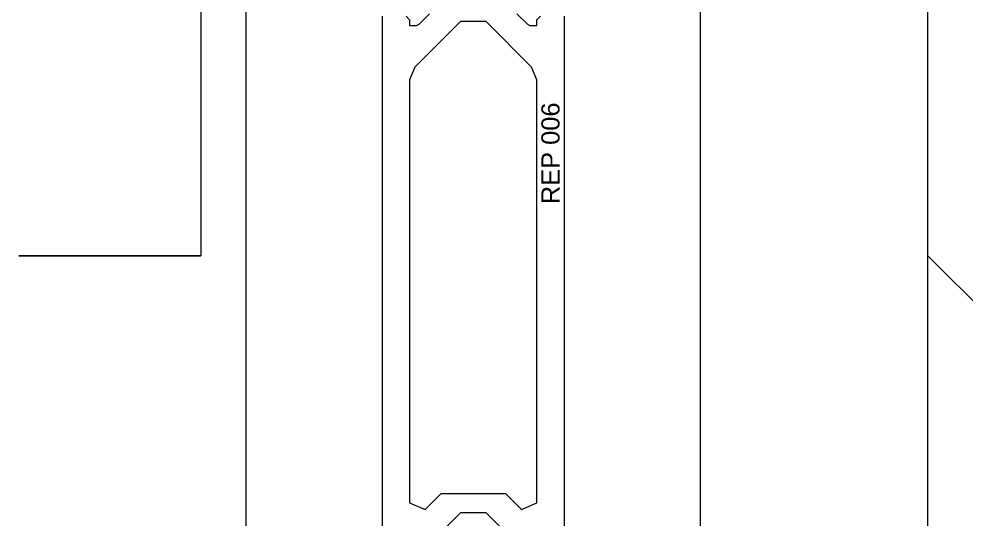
# Model space of a CAD drawing. Header units: millimetres. Extents: x -68946 to 288321, y -402657 to 324925.
# Drawn here: x 115352.9 to 115405, y -218755.6 to -218728.1 of the extents above; entities that cross this region are included whole.
import ezdxf

# ---------------------------------------------------------------- set-up
doc = ezdxf.new("R2010")
doc.units = ezdxf.units.MM
for name, color, linetype, lineweight in [('A-GLAZ-____-OTLN', 250, 'Continuous', 5), ('A-GLAZ-CURT-OTLN', 52, 'Continuous', 5), ('G-XREF-____-OTLN', 250, 'Continuous', 9), ('S-COLS-____-MCUT', 250, 'Continuous', 25), ('S-COLS-____-OTLN', 250, 'Continuous', 9)]:
    doc.layers.add(name, color=color, linetype=linetype, lineweight=lineweight)
doc.styles.add('Arial', font='arial.ttf', dxfattribs={"height": 1})

# ---------------------------------------------------------------- blocks, each defined once
blk = doc.blocks.new('PNS_Панель прямоугольная2 - Нр_Стекло - 40мм-V33-АР1_Маркировочный план 3 этажа секция 2_3')
at = {"layer": 'A-GLAZ-____-OTLN'}
h = blk.add_hatch(dxfattribs=at)
h.set_pattern_fill('FP_23', color=256, style=0, pattern_type=2)
h.set_pattern_definition([(45, (-86907.5, -39714.82), (-282.8427, 282.8427), [200, -600]), (45, (-87107.5, -39814.82), (-282.8427, 282.8427), [600, -200]), (45, (-86707.5, -39914.82), (-282.8427, 282.8427), [200, -600])])
h.paths.add_polyline_path([(-492.5, 28.094), (-495.178, 28.094), (-494.187, 30.018)])
h.paths.add_polyline_path([(-492.5, 0), (-492.5, 24.344), (-495.229, 22.902), (-495.5, 25.669), (-492.5, 26.219), (-494.244, 27.469), (-492.5, 28.094), (-492.5, 40), (-502.5, 40), (-501.813, 30.018), (-500.5, 27.469), (-500.5, 26.569), (-500.846, 25.369), (-500.5, 24.818), (-502.5, 21), (-502.5, 0)])
h.paths.add_polyline_path([(502.5, 0), (501.764, 21.781), (500.5, 25.238), (500.5, 25.669), (500.5, 26.569), (500.603, 27.669), (502.5, 30.018), (502.5, 40), (492.5, 40), (492.5, 28.094), (495.5, 27.019), (492.5, 26.219), (495.5, 25.669), (495.229, 22.902), (492.5, 24.344), (492.5, 0)])
h.paths.add_polyline_path([(495.5, 27.469), (492.5, 28.094), (494.187, 30.018), (495.178, 28.094)])
for p, q in [((502.5, 22.328), (502.5, 0)), ((492.5, 0), (502.5, 0)), ((502.5, 0), (492.5, 0))]:
    blk.add_line(p, q, dxfattribs=at)
blk = doc.blocks.new('Прямоугольный импост - 200_dwg-17677014-АР1_Маркировочный план 3 этажа секция 2_3')
at = {"layer": 'G-XREF-____-OTLN', "flags": 128}
for points in [[(227998.855, 196765.1), (227999.429, 196764.526), (227999.571, 196764.468), (227999.952, 196764.468), (227999.952, 196764.768), (228000.152, 196764.968)], [(228001.452, 196764.968), (228001.452, 196730.967), (227999.452, 196730.967), (227998.952, 196731.467), (227998.952, 196732.467), (227999.952, 196732.467), (227999.952, 196734.468), (227999.659, 196735.175), (227997.159, 196737.675), (227995.745, 196737.675), (227993.245, 196735.175), (227992.952, 196734.468), (227992.952, 196732.467), (227993.952, 196732.467), (227993.952, 196731.467), (227993.452, 196730.967), (227991.452, 196730.967), (227991.452, 196764.968)], [(227992.752, 196764.968), (227992.952, 196764.768), (227992.952, 196764.468), (227993.334, 196764.468), (227993.475, 196764.526), (227994.049, 196765.1)], [(227971.852, 196730.798), (227983.952, 196730.798), (227983.952, 196772.798), (227982.452, 196772.798)], [(228021.053, 196730.798), (228008.952, 196730.798), (228008.952, 196772.798), (228010.452, 196772.798)]]:
    blk.add_lwpolyline(points, dxfattribs=at)
blk.add_lwpolyline([(227998.22, 196738.735), (227999.099, 196737.857), (227999.952, 196738.21), (227999.952, 196761.468), (227999.659, 196762.175), (227997.159, 196764.675), (227995.745, 196764.675), (227993.245, 196762.175), (227992.952, 196761.468), (227992.952, 196738.21), (227993.806, 196737.857), (227994.684, 196738.735)], close=True, dxfattribs=at)
blk = doc.blocks.new('Прямоугольный импост - 200_dwg-V207-АР1_Маркировочный план 3 этажа секция 2_3')
at = {"layer": 'G-XREF-____-OTLN', "flags": 128}
for points in [[(227998.855, 196765.1), (227999.429, 196764.526), (227999.571, 196764.468), (227999.952, 196764.468), (227999.952, 196764.768), (228000.152, 196764.968)], [(228001.452, 196764.968), (228001.452, 196730.967), (227999.452, 196730.967), (227998.952, 196731.467), (227998.952, 196732.467), (227999.952, 196732.467), (227999.952, 196734.468), (227999.659, 196735.175), (227997.159, 196737.675), (227995.745, 196737.675), (227993.245, 196735.175), (227992.952, 196734.468), (227992.952, 196732.467), (227993.952, 196732.467), (227993.952, 196731.467), (227993.452, 196730.967), (227991.452, 196730.967), (227991.452, 196764.968)], [(227992.752, 196764.968), (227992.952, 196764.768), (227992.952, 196764.468), (227993.334, 196764.468), (227993.475, 196764.526), (227994.049, 196765.1)], [(227971.852, 196730.798), (227983.952, 196730.798), (227983.952, 196772.798), (227982.452, 196772.798)], [(228021.053, 196730.798), (228008.952, 196730.798), (228008.952, 196772.798), (228010.452, 196772.798)]]:
    blk.add_lwpolyline(points, dxfattribs=at)
blk.add_lwpolyline([(227998.22, 196738.735), (227999.099, 196737.857), (227999.952, 196738.21), (227999.952, 196761.468), (227999.659, 196762.175), (227997.159, 196764.675), (227995.745, 196764.675), (227993.245, 196762.175), (227992.952, 196761.468), (227992.952, 196738.21), (227993.806, 196737.857), (227994.684, 196738.735)], close=True, dxfattribs=at)
at = {"layer": 'G-XREF-____-OTLN', "color": 7, "insert": (228000.2, 196754.638), "char_height": 1, "width": 6.68473, "attachment_point": 1, "rotation": 90, "line_spacing_factor": 0.941778, "style": 'Arial'}
blk.add_mtext('REP 006', dxfattribs=at)
blk = doc.blocks.new('Прямоугольный импост - 42х50х200h-V208-АР1_Маркировочный план 3 этажа секция 2_3')
for name in ['Прямоугольный импост - 200_dwg-17677014-АР1_Маркировочный план 3 этажа секция 2_3', 'Прямоугольный импост - 200_dwg-V207-АР1_Маркировочный план 3 этажа секция 2_3']:
    blk.add_blockref(name, (-227996.452, -196751.798))

msp = doc.modelspace()

# ---------------------------------------------------------------- hatches: boundary and pattern name
at = {"layer": 'S-COLS-____-OTLN', "lineweight": 5}
h = msp.add_hatch(dxfattribs=at)
h.set_pattern_fill('FP_19', color=256, style=0, pattern_type=2)
h.set_pattern_definition([(135, (28052.9, -258555.93), (-142.5612, -142.5612), []), (135, (28195.47, -258555.93), (-142.5612, -142.5612), [252.016, -50.403, 3.353, -47.05])])
h.paths.add_polyline_path([(115902.9057, -218780.928), (115902.9057, -218080.928), (115402.9057, -218080.928), (115402.9057, -218780.928)])

# ---------------------------------------------------------------- linework, layer by layer
at = {"layer": 'S-COLS-____-MCUT', "lineweight": 5}
msp.add_line((115402.9057, -218716.7613), (115402.9057, -218780.928), dxfattribs=at)

# ---------------------------------------------------------------- block references
at = {"layer": 'A-GLAZ-CURT-OTLN'}
msp.add_blockref('PNS_Панель прямоугольная2 - Нр_Стекло - 40мм-V33-АР1_Маркировочный план 3 этажа секция 2_3', (114860.4057, -218741.1056), dxfattribs=at)
at = {"layer": 'G-XREF-____-OTLN'}
msp.add_blockref('Прямоугольный импост - 42х50х200h-V208-АР1_Маркировочный план 3 этажа секция 2_3', (115377.9057, -218741.1056), dxfattribs=at)

doc.saveas('drawing.dxf')
